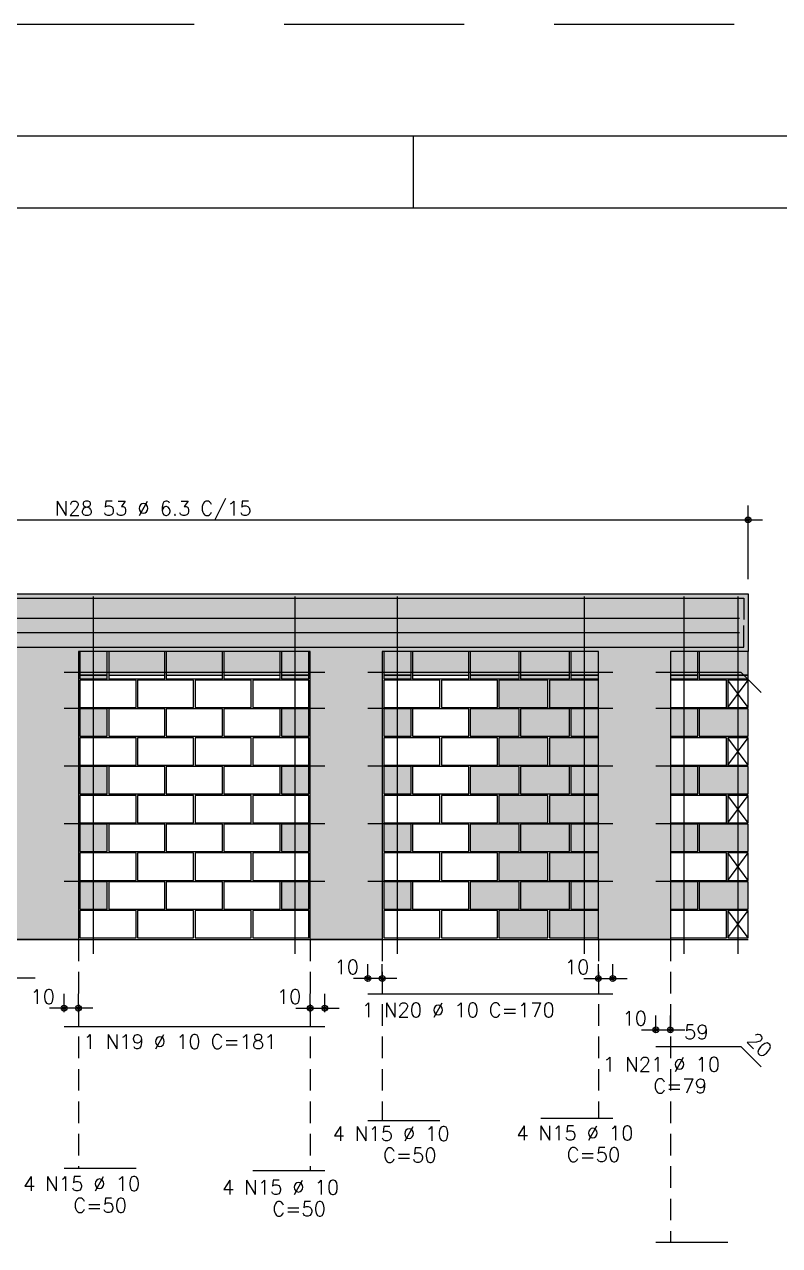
# Model space of a CAD drawing. Extents: x -1 to 122, y -1 to 61.
# Drawn here: x 55.63 to 66.12, y 44.09 to 61.05 of the extents above; entities that cross this region are included whole.
import ezdxf

# ---------------------------------------------------------------- set-up
doc = ezdxf.new("R2010")
doc.units = 0
doc.header["$MEASUREMENT"] = 0
doc.linetypes.add('ESTILO_TQS_0001', pattern=[0.45, 0.3, -0.15])
doc.linetypes.add('HIDDEN', pattern=[0.375, 0.25, -0.125])
doc.layers.get('0').update_dxf_attribs({"linetype": 'CONTINUOUS'})
doc.layers.get('Defpoints').update_dxf_attribs({"linetype": 'CONTINUOUS'})
for name, color, linetype in [('ARQ_FOLHA', 7, 'CONTINUOUS'), ('PENA_01', 1, 'CONTINUOUS'), ('PENA_02', 2, 'CONTINUOUS'), ('PENA_03', 3, 'CONTINUOUS'), ('PENA_05', 5, 'CONTINUOUS'), ('PENA_09', 254, 'CONTINUOUS'), ('PENA_11', 252, 'CONTINUOUS'), ('PENA_21', 100, 'CONTINUOUS'), ('PENA_23', 50, 'CONTINUOUS')]:
    doc.layers.add(name, color=color, linetype=linetype)
doc.styles.get("Standard").update_dxf_attribs({"font": 'ROMANS.SHX'})

# ---------------------------------------------------------------- blocks, each defined once
blk = doc.blocks.new('FOLHA A1+1 - 1102 X 594')
at = {"layer": 'ARQ_FOLHA', "color": 1}
blk.add_line((-587.5, 584), (-587.5, 594), dxfattribs=at)
for points in [[(-1189, 0), (0, 0), (0, 594), (-1189, 594)], [(-1164, 10), (-10, 10), (-10, 584), (-1164, 584)]]:
    blk.add_lwpolyline(points, close=True, dxfattribs=at)
at = {"layer": 'Defpoints', "color": 8, "linetype": 'HIDDEN', "ltscale": 100}
blk.add_lwpolyline([(-1208.5, 609.5), (-1208.5, -15.5), (19.5, -15.5), (19.5, 609.5)], close=True, dxfattribs=at)

msp = doc.modelspace()

# ---------------------------------------------------------------- linework, layer by layer
at = {"layer": 'PENA_01', "linetype": 'Continuous'}
for p, q in [((65.681365, 53.345252), (65.681365, 54.37103)), ((49.781365, 54.17103), (65.881365, 54.17103)), ((56.401365, 52.015252), (56.781365, 52.015252)), ((56.801365, 52.015252), (57.581365, 52.015252)), ((57.601365, 52.015252), (58.381365, 52.015252)), ((58.401365, 52.015252), (59.181365, 52.015252)), ((59.201365, 52.015252), (59.581365, 52.015252)), ((60.621365, 52.015252), (61.001365, 52.015252)), ((61.021365, 52.015252), (61.801365, 52.015252)), ((61.821365, 52.015252), (62.501365, 52.015252)), ((62.521365, 52.015252), (63.201365, 52.015252)), ((63.221365, 52.015252), (63.601365, 52.015252)), ((64.601365, 52.015252), (64.981365, 52.015252)), ((65.001365, 52.015252), (65.681365, 52.015252)), ((60.401365, 47.788047), (60.401365, 48.000883)), ((60.601365, 47.788047), (60.601365, 48.000883)), ((63.601365, 47.788047), (63.601365, 48.000883)), ((63.801365, 47.788047), (63.801365, 48.000883)), ((55.181365, 47.811828), (55.781365, 47.811828)), ((60.801365, 47.800883), (60.201365, 47.800883)), ((63.401365, 47.800883), (64.001365, 47.800883)), ((56.181365, 47.33546), (56.181365, 47.590885)), ((56.381365, 47.33546), (56.381365, 47.590885)), ((59.601365, 47.33546), (59.601365, 47.590885)), ((59.801365, 47.33546), (59.801365, 47.590885)), ((56.581365, 47.390885), (55.981365, 47.390885)), ((59.401365, 47.390885), (60.001365, 47.390885)), ((64.401365, 47.059833), (64.401365, 47.289893)), ((64.601365, 47.059833), (64.601365, 47.289893)), ((64.201365, 47.089893), (64.801365, 47.089893))]:
    msp.add_line(p, q, dxfattribs=at)
at = {"layer": 'PENA_01', "linetype": 'ESTILO_TQS_0001'}
for p, q in [((56.381365, 48.345252), (56.381365, 45.167934)), ((59.601365, 48.345252), (59.601365, 45.138445)), ((60.601365, 48.345252), (60.601365, 45.832274)), ((63.601365, 48.345252), (63.601365, 45.86109)), ((64.601365, 48.345252), (64.601365, 44.14089))]:
    msp.add_line(p, q, dxfattribs=at)
at = {"layer": 'PENA_02', "linetype": 'Continuous'}
for p, q in [((65.681365, 51.945252), (65.401365, 51.945252)), ((65.401365, 51.945252), (65.401365, 51.565252)), ((65.681365, 51.565252), (65.681365, 51.945252)), ((65.401365, 51.565252), (65.681365, 51.565252)), ((65.681365, 51.145252), (65.401365, 51.145252)), ((65.401365, 51.145252), (65.401365, 50.765252)), ((65.681365, 50.765252), (65.681365, 51.145252)), ((65.401365, 50.765252), (65.681365, 50.765252)), ((65.681365, 50.345252), (65.401365, 50.345252)), ((65.401365, 50.345252), (65.401365, 49.965252)), ((65.681365, 49.965252), (65.681365, 50.345252)), ((65.401365, 49.965252), (65.681365, 49.965252)), ((65.681365, 49.545252), (65.401365, 49.545252)), ((65.401365, 49.545252), (65.401365, 49.165252)), ((65.681365, 49.165252), (65.681365, 49.545252)), ((65.401365, 49.165252), (65.681365, 49.165252)), ((65.681365, 48.745252), (65.401365, 48.745252)), ((65.401365, 48.745252), (65.401365, 48.365252)), ((65.681365, 48.365252), (65.681365, 48.745252)), ((9.501365, 48.345252), (65.681365, 48.345252)), ((65.401365, 48.365252), (65.681365, 48.365252))]:
    msp.add_line(p, q, dxfattribs=at)
for points in [[(51.181365, 52.345252), (49.981365, 52.345252), (49.981365, 53.145252), (65.681365, 53.145252), (65.681365, 52.345252), (64.601365, 52.345252), (64.601365, 48.345252), (63.601365, 48.345252), (63.601365, 52.345252), (60.601365, 52.345252), (60.601365, 48.345252), (59.601365, 48.345252), (59.601365, 52.345252), (56.381365, 52.345252), (56.381365, 48.345252), (55.381365, 48.345252), (55.381365, 52.345252), (52.181365, 52.345252), (52.181365, 48.345252), (51.181365, 48.345252), (51.181365, 52.345252)], [(56.401365, 51.965252), (56.781365, 51.965252), (56.781365, 52.345252), (56.401365, 52.345252), (56.401365, 51.965252)], [(56.801365, 51.965252), (57.581365, 51.965252), (57.581365, 52.345252), (56.801365, 52.345252), (56.801365, 51.965252)], [(57.601365, 51.965252), (58.381365, 51.965252), (58.381365, 52.345252), (57.601365, 52.345252), (57.601365, 51.965252)], [(58.401365, 51.965252), (59.181365, 51.965252), (59.181365, 52.345252), (58.401365, 52.345252), (58.401365, 51.965252)], [(59.201365, 51.965252), (59.581365, 51.965252), (59.581365, 52.345252), (59.201365, 52.345252), (59.201365, 51.965252)], [(60.621365, 51.965252), (61.001365, 51.965252), (61.001365, 52.345252), (60.621365, 52.345252), (60.621365, 51.965252)], [(61.021365, 51.965252), (61.801365, 51.965252), (61.801365, 52.345252), (61.021365, 52.345252), (61.021365, 51.965252)], [(61.821365, 51.965252), (62.501365, 51.965252), (62.501365, 52.345252), (61.821365, 52.345252), (61.821365, 51.965252)], [(62.521365, 51.965252), (63.201365, 51.965252), (63.201365, 52.345252), (62.521365, 52.345252), (62.521365, 51.965252)], [(63.221365, 51.965252), (63.601365, 51.965252), (63.601365, 52.345252), (63.221365, 52.345252), (63.221365, 51.965252)], [(64.601365, 51.965252), (64.981365, 51.965252), (64.981365, 52.345252), (64.601365, 52.345252), (64.601365, 51.965252)], [(65.001365, 51.965252), (65.681365, 51.965252), (65.681365, 52.345252), (65.001365, 52.345252), (65.001365, 51.965252)], [(56.401365, 51.565252), (57.181365, 51.565252), (57.181365, 51.945252), (56.401365, 51.945252), (56.401365, 51.565252)], [(57.201365, 51.565252), (57.981365, 51.565252), (57.981365, 51.945252), (57.201365, 51.945252), (57.201365, 51.565252)], [(58.001365, 51.565252), (58.781365, 51.565252), (58.781365, 51.945252), (58.001365, 51.945252), (58.001365, 51.565252)], [(58.801365, 51.565252), (59.581365, 51.565252), (59.581365, 51.945252), (58.801365, 51.945252), (58.801365, 51.565252)], [(60.621365, 51.565252), (61.401365, 51.565252), (61.401365, 51.945252), (60.621365, 51.945252), (60.621365, 51.565252)], [(61.421365, 51.565252), (62.201365, 51.565252), (62.201365, 51.945252), (61.421365, 51.945252), (61.421365, 51.565252)], [(62.221365, 51.565252), (62.901365, 51.565252), (62.901365, 51.945252), (62.221365, 51.945252), (62.221365, 51.565252)], [(62.921365, 51.565252), (63.601365, 51.565252), (63.601365, 51.945252), (62.921365, 51.945252), (62.921365, 51.565252)], [(64.601365, 51.565252), (65.381365, 51.565252), (65.381365, 51.945252), (64.601365, 51.945252), (64.601365, 51.565252)], [(56.401365, 51.165252), (56.781365, 51.165252), (56.781365, 51.545252), (56.401365, 51.545252), (56.401365, 51.165252)], [(56.801365, 51.165252), (57.581365, 51.165252), (57.581365, 51.545252), (56.801365, 51.545252), (56.801365, 51.165252)], [(57.601365, 51.165252), (58.381365, 51.165252), (58.381365, 51.545252), (57.601365, 51.545252), (57.601365, 51.165252)], [(58.401365, 51.165252), (59.181365, 51.165252), (59.181365, 51.545252), (58.401365, 51.545252), (58.401365, 51.165252)], [(59.201365, 51.165252), (59.581365, 51.165252), (59.581365, 51.545252), (59.201365, 51.545252), (59.201365, 51.165252)], [(60.621365, 51.165252), (61.001365, 51.165252), (61.001365, 51.545252), (60.621365, 51.545252), (60.621365, 51.165252)], [(61.021365, 51.165252), (61.801365, 51.165252), (61.801365, 51.545252), (61.021365, 51.545252), (61.021365, 51.165252)], [(61.821365, 51.165252), (62.501365, 51.165252), (62.501365, 51.545252), (61.821365, 51.545252), (61.821365, 51.165252)], [(62.521365, 51.165252), (63.201365, 51.165252), (63.201365, 51.545252), (62.521365, 51.545252), (62.521365, 51.165252)], [(63.221365, 51.165252), (63.601365, 51.165252), (63.601365, 51.545252), (63.221365, 51.545252), (63.221365, 51.165252)], [(64.601365, 51.165252), (64.981365, 51.165252), (64.981365, 51.545252), (64.601365, 51.545252), (64.601365, 51.165252)], [(65.001365, 51.165252), (65.681365, 51.165252), (65.681365, 51.545252), (65.001365, 51.545252), (65.001365, 51.165252)], [(56.401365, 50.765252), (57.181365, 50.765252), (57.181365, 51.145252), (56.401365, 51.145252), (56.401365, 50.765252)], [(57.201365, 50.765252), (57.981365, 50.765252), (57.981365, 51.145252), (57.201365, 51.145252), (57.201365, 50.765252)], [(58.001365, 50.765252), (58.781365, 50.765252), (58.781365, 51.145252), (58.001365, 51.145252), (58.001365, 50.765252)], [(58.801365, 50.765252), (59.581365, 50.765252), (59.581365, 51.145252), (58.801365, 51.145252), (58.801365, 50.765252)], [(60.621365, 50.765252), (61.401365, 50.765252), (61.401365, 51.145252), (60.621365, 51.145252), (60.621365, 50.765252)], [(61.421365, 50.765252), (62.201365, 50.765252), (62.201365, 51.145252), (61.421365, 51.145252), (61.421365, 50.765252)], [(62.221365, 50.765252), (62.901365, 50.765252), (62.901365, 51.145252), (62.221365, 51.145252), (62.221365, 50.765252)], [(62.921365, 50.765252), (63.601365, 50.765252), (63.601365, 51.145252), (62.921365, 51.145252), (62.921365, 50.765252)], [(64.601365, 50.765252), (65.381365, 50.765252), (65.381365, 51.145252), (64.601365, 51.145252), (64.601365, 50.765252)], [(56.401365, 50.365252), (56.781365, 50.365252), (56.781365, 50.745252), (56.401365, 50.745252), (56.401365, 50.365252)], [(56.801365, 50.365252), (57.581365, 50.365252), (57.581365, 50.745252), (56.801365, 50.745252), (56.801365, 50.365252)], [(57.601365, 50.365252), (58.381365, 50.365252), (58.381365, 50.745252), (57.601365, 50.745252), (57.601365, 50.365252)], [(58.401365, 50.365252), (59.181365, 50.365252), (59.181365, 50.745252), (58.401365, 50.745252), (58.401365, 50.365252)], [(59.201365, 50.365252), (59.581365, 50.365252), (59.581365, 50.745252), (59.201365, 50.745252), (59.201365, 50.365252)], [(60.621365, 50.365252), (61.001365, 50.365252), (61.001365, 50.745252), (60.621365, 50.745252), (60.621365, 50.365252)], [(61.021365, 50.365252), (61.801365, 50.365252), (61.801365, 50.745252), (61.021365, 50.745252), (61.021365, 50.365252)], [(61.821365, 50.365252), (62.501365, 50.365252), (62.501365, 50.745252), (61.821365, 50.745252), (61.821365, 50.365252)], [(62.521365, 50.365252), (63.201365, 50.365252), (63.201365, 50.745252), (62.521365, 50.745252), (62.521365, 50.365252)], [(63.221365, 50.365252), (63.601365, 50.365252), (63.601365, 50.745252), (63.221365, 50.745252), (63.221365, 50.365252)], [(64.601365, 50.365252), (64.981365, 50.365252), (64.981365, 50.745252), (64.601365, 50.745252), (64.601365, 50.365252)], [(65.001365, 50.365252), (65.681365, 50.365252), (65.681365, 50.745252), (65.001365, 50.745252), (65.001365, 50.365252)], [(56.401365, 49.965252), (57.181365, 49.965252), (57.181365, 50.345252), (56.401365, 50.345252), (56.401365, 49.965252)], [(57.201365, 49.965252), (57.981365, 49.965252), (57.981365, 50.345252), (57.201365, 50.345252), (57.201365, 49.965252)], [(58.001365, 49.965252), (58.781365, 49.965252), (58.781365, 50.345252), (58.001365, 50.345252), (58.001365, 49.965252)], [(58.801365, 49.965252), (59.581365, 49.965252), (59.581365, 50.345252), (58.801365, 50.345252), (58.801365, 49.965252)], [(60.621365, 49.965252), (61.401365, 49.965252), (61.401365, 50.345252), (60.621365, 50.345252), (60.621365, 49.965252)], [(61.421365, 49.965252), (62.201365, 49.965252), (62.201365, 50.345252), (61.421365, 50.345252), (61.421365, 49.965252)], [(62.221365, 49.965252), (62.901365, 49.965252), (62.901365, 50.345252), (62.221365, 50.345252), (62.221365, 49.965252)], [(62.921365, 49.965252), (63.601365, 49.965252), (63.601365, 50.345252), (62.921365, 50.345252), (62.921365, 49.965252)], [(64.601365, 49.965252), (65.381365, 49.965252), (65.381365, 50.345252), (64.601365, 50.345252), (64.601365, 49.965252)], [(56.401365, 49.565252), (56.781365, 49.565252), (56.781365, 49.945252), (56.401365, 49.945252), (56.401365, 49.565252)], [(56.801365, 49.565252), (57.581365, 49.565252), (57.581365, 49.945252), (56.801365, 49.945252), (56.801365, 49.565252)], [(57.601365, 49.565252), (58.381365, 49.565252), (58.381365, 49.945252), (57.601365, 49.945252), (57.601365, 49.565252)], [(58.401365, 49.565252), (59.181365, 49.565252), (59.181365, 49.945252), (58.401365, 49.945252), (58.401365, 49.565252)], [(59.201365, 49.565252), (59.581365, 49.565252), (59.581365, 49.945252), (59.201365, 49.945252), (59.201365, 49.565252)], [(60.621365, 49.565252), (61.001365, 49.565252), (61.001365, 49.945252), (60.621365, 49.945252), (60.621365, 49.565252)], [(61.021365, 49.565252), (61.801365, 49.565252), (61.801365, 49.945252), (61.021365, 49.945252), (61.021365, 49.565252)], [(61.821365, 49.565252), (62.501365, 49.565252), (62.501365, 49.945252), (61.821365, 49.945252), (61.821365, 49.565252)], [(62.521365, 49.565252), (63.201365, 49.565252), (63.201365, 49.945252), (62.521365, 49.945252), (62.521365, 49.565252)], [(63.221365, 49.565252), (63.601365, 49.565252), (63.601365, 49.945252), (63.221365, 49.945252), (63.221365, 49.565252)], [(64.601365, 49.565252), (64.981365, 49.565252), (64.981365, 49.945252), (64.601365, 49.945252), (64.601365, 49.565252)], [(65.001365, 49.565252), (65.681365, 49.565252), (65.681365, 49.945252), (65.001365, 49.945252), (65.001365, 49.565252)], [(56.401365, 49.165252), (57.181365, 49.165252), (57.181365, 49.545252), (56.401365, 49.545252), (56.401365, 49.165252)], [(57.201365, 49.165252), (57.981365, 49.165252), (57.981365, 49.545252), (57.201365, 49.545252), (57.201365, 49.165252)], [(58.001365, 49.165252), (58.781365, 49.165252), (58.781365, 49.545252), (58.001365, 49.545252), (58.001365, 49.165252)], [(58.801365, 49.165252), (59.581365, 49.165252), (59.581365, 49.545252), (58.801365, 49.545252), (58.801365, 49.165252)], [(60.621365, 49.165252), (61.401365, 49.165252), (61.401365, 49.545252), (60.621365, 49.545252), (60.621365, 49.165252)], [(61.421365, 49.165252), (62.201365, 49.165252), (62.201365, 49.545252), (61.421365, 49.545252), (61.421365, 49.165252)], [(62.221365, 49.165252), (62.901365, 49.165252), (62.901365, 49.545252), (62.221365, 49.545252), (62.221365, 49.165252)], [(62.921365, 49.165252), (63.601365, 49.165252), (63.601365, 49.545252), (62.921365, 49.545252), (62.921365, 49.165252)], [(64.601365, 49.165252), (65.381365, 49.165252), (65.381365, 49.545252), (64.601365, 49.545252), (64.601365, 49.165252)], [(56.401365, 48.765252), (56.781365, 48.765252), (56.781365, 49.145252), (56.401365, 49.145252), (56.401365, 48.765252)], [(56.801365, 48.765252), (57.581365, 48.765252), (57.581365, 49.145252), (56.801365, 49.145252), (56.801365, 48.765252)], [(57.601365, 48.765252), (58.381365, 48.765252), (58.381365, 49.145252), (57.601365, 49.145252), (57.601365, 48.765252)], [(58.401365, 48.765252), (59.181365, 48.765252), (59.181365, 49.145252), (58.401365, 49.145252), (58.401365, 48.765252)], [(59.201365, 48.765252), (59.581365, 48.765252), (59.581365, 49.145252), (59.201365, 49.145252), (59.201365, 48.765252)], [(60.621365, 48.765252), (61.001365, 48.765252), (61.001365, 49.145252), (60.621365, 49.145252), (60.621365, 48.765252)], [(61.021365, 48.765252), (61.801365, 48.765252), (61.801365, 49.145252), (61.021365, 49.145252), (61.021365, 48.765252)], [(61.821365, 48.765252), (62.501365, 48.765252), (62.501365, 49.145252), (61.821365, 49.145252), (61.821365, 48.765252)], [(62.521365, 48.765252), (63.201365, 48.765252), (63.201365, 49.145252), (62.521365, 49.145252), (62.521365, 48.765252)], [(63.221365, 48.765252), (63.601365, 48.765252), (63.601365, 49.145252), (63.221365, 49.145252), (63.221365, 48.765252)], [(64.601365, 48.765252), (64.981365, 48.765252), (64.981365, 49.145252), (64.601365, 49.145252), (64.601365, 48.765252)], [(65.001365, 48.765252), (65.681365, 48.765252), (65.681365, 49.145252), (65.001365, 49.145252), (65.001365, 48.765252)], [(56.401365, 48.365252), (57.181365, 48.365252), (57.181365, 48.745252), (56.401365, 48.745252), (56.401365, 48.365252)], [(57.201365, 48.365252), (57.981365, 48.365252), (57.981365, 48.745252), (57.201365, 48.745252), (57.201365, 48.365252)], [(58.001365, 48.365252), (58.781365, 48.365252), (58.781365, 48.745252), (58.001365, 48.745252), (58.001365, 48.365252)], [(58.801365, 48.365252), (59.581365, 48.365252), (59.581365, 48.745252), (58.801365, 48.745252), (58.801365, 48.365252)], [(60.621365, 48.365252), (61.401365, 48.365252), (61.401365, 48.745252), (60.621365, 48.745252), (60.621365, 48.365252)], [(61.421365, 48.365252), (62.201365, 48.365252), (62.201365, 48.745252), (61.421365, 48.745252), (61.421365, 48.365252)], [(62.221365, 48.365252), (62.901365, 48.365252), (62.901365, 48.745252), (62.221365, 48.745252), (62.221365, 48.365252)], [(62.921365, 48.365252), (63.601365, 48.365252), (63.601365, 48.745252), (62.921365, 48.745252), (62.921365, 48.365252)], [(64.601365, 48.365252), (65.381365, 48.365252), (65.381365, 48.745252), (64.601365, 48.745252), (64.601365, 48.365252)]]:
    msp.add_lwpolyline(points, dxfattribs=at)
for centre, radius in [((65.681365, 54.17103), 0.041625), ((65.681365, 54.17103), 0.02075), ((60.401365, 47.800883), 0.04), ((60.401365, 47.800883), 0.02), ((60.601365, 47.800883), 0.04), ((60.601365, 47.800883), 0.02), ((63.601365, 47.800883), 0.04), ((63.601365, 47.800883), 0.02), ((63.801365, 47.800883), 0.04), ((63.801365, 47.800883), 0.02), ((56.181365, 47.390885), 0.04), ((56.181365, 47.390885), 0.02), ((56.381365, 47.390885), 0.04), ((56.381365, 47.390885), 0.02), ((59.601365, 47.390885), 0.04), ((59.601365, 47.390885), 0.02), ((59.801365, 47.390885), 0.04), ((59.801365, 47.390885), 0.02), ((64.401365, 47.089893), 0.04), ((64.401365, 47.089893), 0.02), ((64.601365, 47.089893), 0.04), ((64.601365, 47.089893), 0.02)]:
    msp.add_circle(centre, radius, dxfattribs=at)
at = {"layer": 'PENA_03', "linetype": 'Continuous'}
for p, q in [((65.681365, 53.145252), (65.681365, 53.145252)), ((65.401365, 51.565252), (65.681365, 51.945252)), ((65.681365, 51.565252), (65.401365, 51.945252)), ((65.401365, 50.765252), (65.681365, 51.145252)), ((65.681365, 50.765252), (65.401365, 51.145252)), ((65.401365, 49.965252), (65.681365, 50.345252)), ((65.681365, 49.965252), (65.401365, 50.345252)), ((65.401365, 49.165252), (65.681365, 49.545252)), ((65.681365, 49.165252), (65.401365, 49.545252)), ((65.401365, 48.365252), (65.681365, 48.745252)), ((65.681365, 48.365252), (65.401365, 48.745252)), ((60.401365, 47.588047), (60.401365, 47.588047)), ((60.601365, 47.588047), (60.601365, 47.588047)), ((63.601365, 47.588047), (63.601365, 47.588047)), ((63.801365, 47.588047), (63.801365, 47.588047)), ((56.181365, 47.13546), (56.181365, 47.13546)), ((56.381365, 47.13546), (56.381365, 47.13546)), ((59.601365, 47.13546), (59.601365, 47.13546)), ((59.801365, 47.13546), (59.801365, 47.13546)), ((64.401365, 46.859833), (64.401365, 46.859833)), ((64.601365, 46.859833), (64.601365, 46.859833))]:
    msp.add_line(p, q, dxfattribs=at)
at = {"layer": 'PENA_05', "linetype": 'Continuous'}
for p, q in [((50.041365, 53.085252), (65.621365, 53.085252)), ((56.591365, 48.145252), (56.591365, 53.105252)), ((59.391365, 48.145252), (59.391365, 53.105252)), ((60.811365, 48.145252), (60.811365, 53.105252)), ((63.411365, 48.145252), (63.411365, 53.105252)), ((64.791365, 48.145252), (64.791365, 53.105252)), ((65.541365, 48.145252), (65.541365, 53.105252)), ((65.621365, 53.085252), (65.621365, 52.785252)), ((50.101365, 52.805252), (65.561365, 52.805252)), ((50.101365, 52.605252), (65.561365, 52.605252)), ((65.621365, 52.405252), (65.621365, 52.705252)), ((50.041365, 52.405252), (65.621365, 52.405252)), ((56.181365, 52.055252), (59.801365, 52.055252)), ((60.401365, 52.055252), (63.801365, 52.055252)), ((64.401365, 52.055252), (65.581365, 52.055252)), ((65.581365, 52.055252), (65.864208, 51.77241)), ((56.181365, 51.555252), (57.181365, 51.555252)), ((58.801365, 51.555252), (59.801365, 51.555252)), ((60.401365, 51.555252), (61.401365, 51.555252)), ((62.801365, 51.555252), (63.801365, 51.555252)), ((64.401365, 51.555252), (65.401365, 51.555252)), ((56.181365, 50.755252), (57.181365, 50.755252)), ((58.801365, 50.755252), (59.801365, 50.755252)), ((60.401365, 50.755252), (61.401365, 50.755252)), ((62.801365, 50.755252), (63.801365, 50.755252)), ((64.401365, 50.755252), (65.401365, 50.755252)), ((56.181365, 49.955252), (57.181365, 49.955252)), ((58.801365, 49.955252), (59.801365, 49.955252)), ((60.401365, 49.955252), (61.401365, 49.955252)), ((62.801365, 49.955252), (63.801365, 49.955252)), ((64.401365, 49.955252), (65.401365, 49.955252)), ((56.181365, 49.155252), (57.181365, 49.155252)), ((58.801365, 49.155252), (59.801365, 49.155252)), ((60.401365, 49.155252), (61.401365, 49.155252)), ((62.801365, 49.155252), (63.801365, 49.155252)), ((64.401365, 49.155252), (65.401365, 49.155252)), ((60.401365, 47.588047), (63.801365, 47.588047)), ((56.181365, 47.13546), (59.801365, 47.13546)), ((64.401365, 46.859833), (65.581365, 46.859833)), ((65.581365, 46.859833), (65.864208, 46.576991)), ((60.401365, 45.832274), (61.401365, 45.832274)), ((62.801365, 45.86109), (63.801365, 45.86109)), ((56.181365, 45.167934), (57.181365, 45.167934)), ((58.801365, 45.138445), (59.801365, 45.138445)), ((64.401365, 44.14089), (65.401365, 44.14089))]:
    msp.add_line(p, q, dxfattribs=at)
at = {"layer": 'PENA_09', "linetype": 'Continuous'}
for points in [[(56.401365, 52.015252), (56.781365, 52.015252), (56.781365, 52.345252), (56.401365, 52.345252), (56.401365, 52.015252)], [(56.801365, 52.015252), (57.581365, 52.015252), (57.581365, 52.345252), (56.801365, 52.345252), (56.801365, 52.015252)], [(57.601365, 52.015252), (58.381365, 52.015252), (58.381365, 52.345252), (57.601365, 52.345252), (57.601365, 52.015252)], [(58.401365, 52.015252), (59.181365, 52.015252), (59.181365, 52.345252), (58.401365, 52.345252), (58.401365, 52.015252)], [(59.201365, 52.015252), (59.581365, 52.015252), (59.581365, 52.345252), (59.201365, 52.345252), (59.201365, 52.015252)], [(60.621365, 52.015252), (61.001365, 52.015252), (61.001365, 52.345252), (60.621365, 52.345252), (60.621365, 52.015252)], [(61.021365, 52.015252), (61.801365, 52.015252), (61.801365, 52.345252), (61.021365, 52.345252), (61.021365, 52.015252)], [(61.821365, 52.015252), (62.501365, 52.015252), (62.501365, 52.345252), (61.821365, 52.345252), (61.821365, 52.015252)], [(62.521365, 52.015252), (63.201365, 52.015252), (63.201365, 52.345252), (62.521365, 52.345252), (62.521365, 52.015252)], [(63.221365, 52.015252), (63.601365, 52.015252), (63.601365, 52.345252), (63.221365, 52.345252), (63.221365, 52.015252)], [(64.601365, 52.015252), (64.981365, 52.015252), (64.981365, 52.345252), (64.601365, 52.345252), (64.601365, 52.015252)], [(65.001365, 52.015252), (65.681365, 52.015252), (65.681365, 52.345252), (65.001365, 52.345252), (65.001365, 52.015252)]]:
    msp.add_lwpolyline(points, dxfattribs=at)
for points in [[(56.401365, 52.015252), (56.781365, 52.015252), (56.781365, 52.345252)], [(56.401365, 52.015252), (56.781365, 52.345252), (56.401365, 52.345252)], [(56.401365, 52.015252), (56.401365, 52.345252), (56.401365, 52.015252)], [(56.801365, 52.015252), (57.581365, 52.015252), (57.581365, 52.345252)], [(56.801365, 52.015252), (57.581365, 52.345252), (56.801365, 52.345252)], [(56.801365, 52.015252), (56.801365, 52.345252), (56.801365, 52.015252)], [(57.601365, 52.015252), (58.381365, 52.015252), (58.381365, 52.345252)], [(57.601365, 52.015252), (58.381365, 52.345252), (57.601365, 52.345252)], [(57.601365, 52.015252), (57.601365, 52.345252), (57.601365, 52.015252)], [(58.401365, 52.015252), (59.181365, 52.015252), (59.181365, 52.345252)], [(58.401365, 52.015252), (59.181365, 52.345252), (58.401365, 52.345252)], [(58.401365, 52.015252), (58.401365, 52.345252), (58.401365, 52.015252)], [(59.201365, 52.015252), (59.581365, 52.015252), (59.581365, 52.345252)], [(59.201365, 52.015252), (59.581365, 52.345252), (59.201365, 52.345252)], [(59.201365, 52.015252), (59.201365, 52.345252), (59.201365, 52.015252)], [(60.621365, 52.015252), (61.001365, 52.015252), (61.001365, 52.345252)], [(60.621365, 52.015252), (61.001365, 52.345252), (60.621365, 52.345252)], [(60.621365, 52.015252), (60.621365, 52.345252), (60.621365, 52.015252)], [(61.021365, 52.015252), (61.801365, 52.015252), (61.801365, 52.345252)], [(61.021365, 52.015252), (61.801365, 52.345252), (61.021365, 52.345252)], [(61.021365, 52.015252), (61.021365, 52.345252), (61.021365, 52.015252)], [(61.821365, 52.015252), (62.501365, 52.015252), (62.501365, 52.345252)], [(61.821365, 52.015252), (62.501365, 52.345252), (61.821365, 52.345252)], [(61.821365, 52.015252), (61.821365, 52.345252), (61.821365, 52.015252)], [(62.521365, 52.015252), (63.201365, 52.015252), (63.201365, 52.345252)], [(62.521365, 52.015252), (63.201365, 52.345252), (62.521365, 52.345252)], [(62.521365, 52.015252), (62.521365, 52.345252), (62.521365, 52.015252)], [(63.221365, 52.015252), (63.601365, 52.015252), (63.601365, 52.345252)], [(63.221365, 52.015252), (63.601365, 52.345252), (63.221365, 52.345252)], [(63.221365, 52.015252), (63.221365, 52.345252), (63.221365, 52.015252)], [(64.601365, 52.015252), (64.981365, 52.015252), (64.981365, 52.345252)], [(64.601365, 52.015252), (64.981365, 52.345252), (64.601365, 52.345252)], [(64.601365, 52.015252), (64.601365, 52.345252), (64.601365, 52.015252)], [(65.001365, 52.015252), (65.681365, 52.015252), (65.681365, 52.345252)], [(65.001365, 52.015252), (65.681365, 52.345252), (65.001365, 52.345252)], [(65.001365, 52.015252), (65.001365, 52.345252), (65.001365, 52.015252)]]:
    msp.add_solid(points, dxfattribs=at)
at = {"layer": 'PENA_11', "linetype": 'Continuous'}
for points in [[(49.981365, 52.345252), (49.981365, 53.145252), (65.681365, 53.145252)], [(49.981365, 52.345252), (65.681365, 53.145252), (51.181365, 52.345252)], [(65.681365, 53.145252), (52.181365, 52.345252), (51.181365, 52.345252)], [(55.381365, 52.345252), (52.181365, 52.345252), (65.681365, 53.145252)], [(56.381365, 52.345252), (55.381365, 52.345252), (65.681365, 53.145252)], [(56.381365, 52.345252), (65.681365, 53.145252), (59.601365, 52.345252)], [(60.601365, 52.345252), (59.601365, 52.345252), (65.681365, 53.145252)], [(60.601365, 52.345252), (65.681365, 53.145252), (63.601365, 52.345252)], [(63.601365, 52.345252), (65.681365, 53.145252), (64.601365, 52.345252)], [(64.601365, 52.345252), (65.681365, 53.145252), (65.681365, 52.345252)], [(56.381365, 48.345252), (55.381365, 48.345252), (56.381365, 52.345252)], [(55.381365, 48.345252), (55.381365, 52.345252), (56.381365, 52.345252)], [(60.601365, 48.345252), (59.601365, 52.345252), (60.601365, 52.345252)], [(60.601365, 48.345252), (59.601365, 48.345252), (59.601365, 52.345252)], [(63.601365, 48.345252), (64.601365, 52.345252), (64.601365, 48.345252)], [(63.601365, 52.345252), (64.601365, 52.345252), (63.601365, 48.345252)]]:
    msp.add_solid(points, dxfattribs=at)
at = {"layer": 'PENA_21', "linetype": 'Continuous'}
for points in [[(61.821365, 51.965252), (62.501365, 51.965252), (62.501365, 52.015252), (61.821365, 52.015252), (61.821365, 51.965252)], [(62.221365, 51.565252), (62.901365, 51.565252), (62.901365, 51.945252), (62.221365, 51.945252), (62.221365, 51.565252)], [(62.521365, 51.965252), (63.201365, 51.965252), (63.201365, 52.015252), (62.521365, 52.015252), (62.521365, 51.965252)], [(62.921365, 51.565252), (63.601365, 51.565252), (63.601365, 51.945252), (62.921365, 51.945252), (62.921365, 51.565252)], [(65.001365, 51.965252), (65.681365, 51.965252), (65.681365, 52.015252), (65.001365, 52.015252), (65.001365, 51.965252)], [(61.821365, 51.165252), (62.501365, 51.165252), (62.501365, 51.545252), (61.821365, 51.545252), (61.821365, 51.165252)], [(62.521365, 51.165252), (63.201365, 51.165252), (63.201365, 51.545252), (62.521365, 51.545252), (62.521365, 51.165252)], [(65.001365, 51.165252), (65.681365, 51.165252), (65.681365, 51.545252), (65.001365, 51.545252), (65.001365, 51.165252)], [(62.221365, 50.765252), (62.901365, 50.765252), (62.901365, 51.145252), (62.221365, 51.145252), (62.221365, 50.765252)], [(62.921365, 50.765252), (63.601365, 50.765252), (63.601365, 51.145252), (62.921365, 51.145252), (62.921365, 50.765252)], [(61.821365, 50.365252), (62.501365, 50.365252), (62.501365, 50.745252), (61.821365, 50.745252), (61.821365, 50.365252)], [(62.521365, 50.365252), (63.201365, 50.365252), (63.201365, 50.745252), (62.521365, 50.745252), (62.521365, 50.365252)], [(65.001365, 50.365252), (65.681365, 50.365252), (65.681365, 50.745252), (65.001365, 50.745252), (65.001365, 50.365252)], [(62.221365, 49.965252), (62.901365, 49.965252), (62.901365, 50.345252), (62.221365, 50.345252), (62.221365, 49.965252)], [(62.921365, 49.965252), (63.601365, 49.965252), (63.601365, 50.345252), (62.921365, 50.345252), (62.921365, 49.965252)], [(61.821365, 49.565252), (62.501365, 49.565252), (62.501365, 49.945252), (61.821365, 49.945252), (61.821365, 49.565252)], [(62.521365, 49.565252), (63.201365, 49.565252), (63.201365, 49.945252), (62.521365, 49.945252), (62.521365, 49.565252)], [(65.001365, 49.565252), (65.681365, 49.565252), (65.681365, 49.945252), (65.001365, 49.945252), (65.001365, 49.565252)], [(62.221365, 49.165252), (62.901365, 49.165252), (62.901365, 49.545252), (62.221365, 49.545252), (62.221365, 49.165252)], [(62.921365, 49.165252), (63.601365, 49.165252), (63.601365, 49.545252), (62.921365, 49.545252), (62.921365, 49.165252)], [(61.821365, 48.765252), (62.501365, 48.765252), (62.501365, 49.145252), (61.821365, 49.145252), (61.821365, 48.765252)], [(62.521365, 48.765252), (63.201365, 48.765252), (63.201365, 49.145252), (62.521365, 49.145252), (62.521365, 48.765252)], [(65.001365, 48.765252), (65.681365, 48.765252), (65.681365, 49.145252), (65.001365, 49.145252), (65.001365, 48.765252)], [(62.221365, 48.365252), (62.901365, 48.365252), (62.901365, 48.745252), (62.221365, 48.745252), (62.221365, 48.365252)], [(62.921365, 48.365252), (63.601365, 48.365252), (63.601365, 48.745252), (62.921365, 48.745252), (62.921365, 48.365252)]]:
    msp.add_lwpolyline(points, dxfattribs=at)
for points in [[(61.821365, 51.965252), (62.501365, 51.965252), (62.501365, 52.015252)], [(61.821365, 51.965252), (62.501365, 52.015252), (61.821365, 52.015252)], [(61.821365, 51.965252), (61.821365, 52.015252), (61.821365, 51.965252)], [(62.221365, 51.565252), (62.901365, 51.565252), (62.901365, 51.945252)], [(62.221365, 51.565252), (62.901365, 51.945252), (62.221365, 51.945252)], [(62.221365, 51.565252), (62.221365, 51.945252), (62.221365, 51.565252)], [(62.521365, 51.965252), (63.201365, 51.965252), (63.201365, 52.015252)], [(62.521365, 51.965252), (63.201365, 52.015252), (62.521365, 52.015252)], [(62.521365, 51.965252), (62.521365, 52.015252), (62.521365, 51.965252)], [(62.921365, 51.565252), (63.601365, 51.565252), (63.601365, 51.945252)], [(62.921365, 51.565252), (63.601365, 51.945252), (62.921365, 51.945252)], [(62.921365, 51.565252), (62.921365, 51.945252), (62.921365, 51.565252)], [(65.001365, 51.965252), (65.681365, 51.965252), (65.681365, 52.015252)], [(65.001365, 51.965252), (65.681365, 52.015252), (65.001365, 52.015252)], [(65.001365, 51.965252), (65.001365, 52.015252), (65.001365, 51.965252)], [(61.821365, 51.165252), (62.501365, 51.165252), (62.501365, 51.545252)], [(61.821365, 51.165252), (62.501365, 51.545252), (61.821365, 51.545252)], [(61.821365, 51.165252), (61.821365, 51.545252), (61.821365, 51.165252)], [(62.521365, 51.165252), (63.201365, 51.165252), (63.201365, 51.545252)], [(62.521365, 51.165252), (63.201365, 51.545252), (62.521365, 51.545252)], [(62.521365, 51.165252), (62.521365, 51.545252), (62.521365, 51.165252)], [(65.001365, 51.165252), (65.681365, 51.165252), (65.681365, 51.545252)], [(65.001365, 51.165252), (65.681365, 51.545252), (65.001365, 51.545252)], [(65.001365, 51.165252), (65.001365, 51.545252), (65.001365, 51.165252)], [(62.221365, 50.765252), (62.901365, 50.765252), (62.901365, 51.145252)], [(62.221365, 50.765252), (62.901365, 51.145252), (62.221365, 51.145252)], [(62.221365, 50.765252), (62.221365, 51.145252), (62.221365, 50.765252)], [(62.921365, 50.765252), (63.601365, 50.765252), (63.601365, 51.145252)], [(62.921365, 50.765252), (63.601365, 51.145252), (62.921365, 51.145252)], [(62.921365, 50.765252), (62.921365, 51.145252), (62.921365, 50.765252)], [(61.821365, 50.365252), (62.501365, 50.365252), (62.501365, 50.745252)], [(61.821365, 50.365252), (62.501365, 50.745252), (61.821365, 50.745252)], [(61.821365, 50.365252), (61.821365, 50.745252), (61.821365, 50.365252)], [(62.521365, 50.365252), (63.201365, 50.365252), (63.201365, 50.745252)], [(62.521365, 50.365252), (63.201365, 50.745252), (62.521365, 50.745252)], [(62.521365, 50.365252), (62.521365, 50.745252), (62.521365, 50.365252)], [(65.001365, 50.365252), (65.681365, 50.365252), (65.681365, 50.745252)], [(65.001365, 50.365252), (65.681365, 50.745252), (65.001365, 50.745252)], [(65.001365, 50.365252), (65.001365, 50.745252), (65.001365, 50.365252)], [(62.221365, 49.965252), (62.901365, 49.965252), (62.901365, 50.345252)], [(62.221365, 49.965252), (62.901365, 50.345252), (62.221365, 50.345252)], [(62.221365, 49.965252), (62.221365, 50.345252), (62.221365, 49.965252)], [(62.921365, 49.965252), (63.601365, 49.965252), (63.601365, 50.345252)], [(62.921365, 49.965252), (63.601365, 50.345252), (62.921365, 50.345252)], [(62.921365, 49.965252), (62.921365, 50.345252), (62.921365, 49.965252)], [(61.821365, 49.565252), (62.501365, 49.565252), (62.501365, 49.945252)], [(61.821365, 49.565252), (62.501365, 49.945252), (61.821365, 49.945252)], [(61.821365, 49.565252), (61.821365, 49.945252), (61.821365, 49.565252)], [(62.521365, 49.565252), (63.201365, 49.565252), (63.201365, 49.945252)], [(62.521365, 49.565252), (63.201365, 49.945252), (62.521365, 49.945252)], [(62.521365, 49.565252), (62.521365, 49.945252), (62.521365, 49.565252)], [(65.001365, 49.565252), (65.681365, 49.565252), (65.681365, 49.945252)], [(65.001365, 49.565252), (65.681365, 49.945252), (65.001365, 49.945252)], [(65.001365, 49.565252), (65.001365, 49.945252), (65.001365, 49.565252)], [(62.221365, 49.165252), (62.901365, 49.165252), (62.901365, 49.545252)], [(62.221365, 49.165252), (62.901365, 49.545252), (62.221365, 49.545252)], [(62.221365, 49.165252), (62.221365, 49.545252), (62.221365, 49.165252)], [(62.921365, 49.165252), (63.601365, 49.165252), (63.601365, 49.545252)], [(62.921365, 49.165252), (63.601365, 49.545252), (62.921365, 49.545252)], [(62.921365, 49.165252), (62.921365, 49.545252), (62.921365, 49.165252)], [(61.821365, 48.765252), (62.501365, 48.765252), (62.501365, 49.145252)], [(61.821365, 48.765252), (62.501365, 49.145252), (61.821365, 49.145252)], [(61.821365, 48.765252), (61.821365, 49.145252), (61.821365, 48.765252)], [(62.521365, 48.765252), (63.201365, 48.765252), (63.201365, 49.145252)], [(62.521365, 48.765252), (63.201365, 49.145252), (62.521365, 49.145252)], [(62.521365, 48.765252), (62.521365, 49.145252), (62.521365, 48.765252)], [(65.001365, 48.765252), (65.681365, 48.765252), (65.681365, 49.145252)], [(65.001365, 48.765252), (65.681365, 49.145252), (65.001365, 49.145252)], [(65.001365, 48.765252), (65.001365, 49.145252), (65.001365, 48.765252)], [(62.221365, 48.365252), (62.901365, 48.365252), (62.901365, 48.745252)], [(62.221365, 48.365252), (62.901365, 48.745252), (62.221365, 48.745252)], [(62.221365, 48.365252), (62.221365, 48.745252), (62.221365, 48.365252)], [(62.921365, 48.365252), (63.601365, 48.365252), (63.601365, 48.745252)], [(62.921365, 48.365252), (63.601365, 48.745252), (62.921365, 48.745252)], [(62.921365, 48.365252), (62.921365, 48.745252), (62.921365, 48.365252)]]:
    msp.add_solid(points, dxfattribs=at)
at = {"layer": 'PENA_23', "linetype": 'Continuous'}
for points in [[(56.401365, 51.965252), (56.781365, 51.965252), (56.781365, 52.015252), (56.401365, 52.015252), (56.401365, 51.965252)], [(59.201365, 51.965252), (59.581365, 51.965252), (59.581365, 52.015252), (59.201365, 52.015252), (59.201365, 51.965252)], [(60.621365, 51.965252), (61.001365, 51.965252), (61.001365, 52.015252), (60.621365, 52.015252), (60.621365, 51.965252)], [(63.221365, 51.965252), (63.601365, 51.965252), (63.601365, 52.015252), (63.221365, 52.015252), (63.221365, 51.965252)], [(64.601365, 51.965252), (64.981365, 51.965252), (64.981365, 52.015252), (64.601365, 52.015252), (64.601365, 51.965252)], [(56.401365, 51.165252), (56.781365, 51.165252), (56.781365, 51.545252), (56.401365, 51.545252), (56.401365, 51.165252)], [(59.201365, 51.165252), (59.581365, 51.165252), (59.581365, 51.545252), (59.201365, 51.545252), (59.201365, 51.165252)], [(60.621365, 51.165252), (61.001365, 51.165252), (61.001365, 51.545252), (60.621365, 51.545252), (60.621365, 51.165252)], [(63.221365, 51.165252), (63.601365, 51.165252), (63.601365, 51.545252), (63.221365, 51.545252), (63.221365, 51.165252)], [(64.601365, 51.165252), (64.981365, 51.165252), (64.981365, 51.545252), (64.601365, 51.545252), (64.601365, 51.165252)], [(56.401365, 50.365252), (56.781365, 50.365252), (56.781365, 50.745252), (56.401365, 50.745252), (56.401365, 50.365252)], [(59.201365, 50.365252), (59.581365, 50.365252), (59.581365, 50.745252), (59.201365, 50.745252), (59.201365, 50.365252)], [(60.621365, 50.365252), (61.001365, 50.365252), (61.001365, 50.745252), (60.621365, 50.745252), (60.621365, 50.365252)], [(63.221365, 50.365252), (63.601365, 50.365252), (63.601365, 50.745252), (63.221365, 50.745252), (63.221365, 50.365252)], [(64.601365, 50.365252), (64.981365, 50.365252), (64.981365, 50.745252), (64.601365, 50.745252), (64.601365, 50.365252)], [(56.401365, 49.565252), (56.781365, 49.565252), (56.781365, 49.945252), (56.401365, 49.945252), (56.401365, 49.565252)], [(59.201365, 49.565252), (59.581365, 49.565252), (59.581365, 49.945252), (59.201365, 49.945252), (59.201365, 49.565252)], [(60.621365, 49.565252), (61.001365, 49.565252), (61.001365, 49.945252), (60.621365, 49.945252), (60.621365, 49.565252)], [(63.221365, 49.565252), (63.601365, 49.565252), (63.601365, 49.945252), (63.221365, 49.945252), (63.221365, 49.565252)], [(64.601365, 49.565252), (64.981365, 49.565252), (64.981365, 49.945252), (64.601365, 49.945252), (64.601365, 49.565252)], [(56.401365, 48.765252), (56.781365, 48.765252), (56.781365, 49.145252), (56.401365, 49.145252), (56.401365, 48.765252)], [(59.201365, 48.765252), (59.581365, 48.765252), (59.581365, 49.145252), (59.201365, 49.145252), (59.201365, 48.765252)], [(60.621365, 48.765252), (61.001365, 48.765252), (61.001365, 49.145252), (60.621365, 49.145252), (60.621365, 48.765252)], [(63.221365, 48.765252), (63.601365, 48.765252), (63.601365, 49.145252), (63.221365, 49.145252), (63.221365, 48.765252)], [(64.601365, 48.765252), (64.981365, 48.765252), (64.981365, 49.145252), (64.601365, 49.145252), (64.601365, 48.765252)]]:
    msp.add_lwpolyline(points, dxfattribs=at)
for points in [[(56.401365, 51.965252), (56.781365, 51.965252), (56.781365, 52.015252)], [(56.401365, 51.965252), (56.781365, 52.015252), (56.401365, 52.015252)], [(56.401365, 51.965252), (56.401365, 52.015252), (56.401365, 51.965252)], [(59.201365, 51.965252), (59.581365, 51.965252), (59.581365, 52.015252)], [(59.201365, 51.965252), (59.581365, 52.015252), (59.201365, 52.015252)], [(59.201365, 51.965252), (59.201365, 52.015252), (59.201365, 51.965252)], [(60.621365, 51.965252), (61.001365, 51.965252), (61.001365, 52.015252)], [(60.621365, 51.965252), (61.001365, 52.015252), (60.621365, 52.015252)], [(60.621365, 51.965252), (60.621365, 52.015252), (60.621365, 51.965252)], [(63.221365, 51.965252), (63.601365, 51.965252), (63.601365, 52.015252)], [(63.221365, 51.965252), (63.601365, 52.015252), (63.221365, 52.015252)], [(63.221365, 51.965252), (63.221365, 52.015252), (63.221365, 51.965252)], [(64.601365, 51.965252), (64.981365, 51.965252), (64.981365, 52.015252)], [(64.601365, 51.965252), (64.981365, 52.015252), (64.601365, 52.015252)], [(64.601365, 51.965252), (64.601365, 52.015252), (64.601365, 51.965252)], [(56.401365, 51.165252), (56.781365, 51.165252), (56.781365, 51.545252)], [(56.401365, 51.165252), (56.781365, 51.545252), (56.401365, 51.545252)], [(56.401365, 51.165252), (56.401365, 51.545252), (56.401365, 51.165252)], [(59.201365, 51.165252), (59.581365, 51.165252), (59.581365, 51.545252)], [(59.201365, 51.165252), (59.581365, 51.545252), (59.201365, 51.545252)], [(59.201365, 51.165252), (59.201365, 51.545252), (59.201365, 51.165252)], [(60.621365, 51.165252), (61.001365, 51.165252), (61.001365, 51.545252)], [(60.621365, 51.165252), (61.001365, 51.545252), (60.621365, 51.545252)], [(60.621365, 51.165252), (60.621365, 51.545252), (60.621365, 51.165252)], [(63.221365, 51.165252), (63.601365, 51.165252), (63.601365, 51.545252)], [(63.221365, 51.165252), (63.601365, 51.545252), (63.221365, 51.545252)], [(63.221365, 51.165252), (63.221365, 51.545252), (63.221365, 51.165252)], [(64.601365, 51.165252), (64.981365, 51.165252), (64.981365, 51.545252)], [(64.601365, 51.165252), (64.981365, 51.545252), (64.601365, 51.545252)], [(64.601365, 51.165252), (64.601365, 51.545252), (64.601365, 51.165252)], [(56.401365, 50.365252), (56.781365, 50.365252), (56.781365, 50.745252)], [(56.401365, 50.365252), (56.781365, 50.745252), (56.401365, 50.745252)], [(56.401365, 50.365252), (56.401365, 50.745252), (56.401365, 50.365252)], [(59.201365, 50.365252), (59.581365, 50.365252), (59.581365, 50.745252)], [(59.201365, 50.365252), (59.581365, 50.745252), (59.201365, 50.745252)], [(59.201365, 50.365252), (59.201365, 50.745252), (59.201365, 50.365252)], [(60.621365, 50.365252), (61.001365, 50.365252), (61.001365, 50.745252)], [(60.621365, 50.365252), (61.001365, 50.745252), (60.621365, 50.745252)], [(60.621365, 50.365252), (60.621365, 50.745252), (60.621365, 50.365252)], [(63.221365, 50.365252), (63.601365, 50.365252), (63.601365, 50.745252)], [(63.221365, 50.365252), (63.601365, 50.745252), (63.221365, 50.745252)], [(63.221365, 50.365252), (63.221365, 50.745252), (63.221365, 50.365252)], [(64.601365, 50.365252), (64.981365, 50.365252), (64.981365, 50.745252)], [(64.601365, 50.365252), (64.981365, 50.745252), (64.601365, 50.745252)], [(64.601365, 50.365252), (64.601365, 50.745252), (64.601365, 50.365252)], [(56.401365, 49.565252), (56.781365, 49.565252), (56.781365, 49.945252)], [(56.401365, 49.565252), (56.781365, 49.945252), (56.401365, 49.945252)], [(56.401365, 49.565252), (56.401365, 49.945252), (56.401365, 49.565252)], [(59.201365, 49.565252), (59.581365, 49.565252), (59.581365, 49.945252)], [(59.201365, 49.565252), (59.581365, 49.945252), (59.201365, 49.945252)], [(59.201365, 49.565252), (59.201365, 49.945252), (59.201365, 49.565252)], [(60.621365, 49.565252), (61.001365, 49.565252), (61.001365, 49.945252)], [(60.621365, 49.565252), (61.001365, 49.945252), (60.621365, 49.945252)], [(60.621365, 49.565252), (60.621365, 49.945252), (60.621365, 49.565252)], [(63.221365, 49.565252), (63.601365, 49.565252), (63.601365, 49.945252)], [(63.221365, 49.565252), (63.601365, 49.945252), (63.221365, 49.945252)], [(63.221365, 49.565252), (63.221365, 49.945252), (63.221365, 49.565252)], [(64.601365, 49.565252), (64.981365, 49.565252), (64.981365, 49.945252)], [(64.601365, 49.565252), (64.981365, 49.945252), (64.601365, 49.945252)], [(64.601365, 49.565252), (64.601365, 49.945252), (64.601365, 49.565252)], [(56.401365, 48.765252), (56.781365, 48.765252), (56.781365, 49.145252)], [(56.401365, 48.765252), (56.781365, 49.145252), (56.401365, 49.145252)], [(56.401365, 48.765252), (56.401365, 49.145252), (56.401365, 48.765252)], [(59.201365, 48.765252), (59.581365, 48.765252), (59.581365, 49.145252)], [(59.201365, 48.765252), (59.581365, 49.145252), (59.201365, 49.145252)], [(59.201365, 48.765252), (59.201365, 49.145252), (59.201365, 48.765252)], [(60.621365, 48.765252), (61.001365, 48.765252), (61.001365, 49.145252)], [(60.621365, 48.765252), (61.001365, 49.145252), (60.621365, 49.145252)], [(60.621365, 48.765252), (60.621365, 49.145252), (60.621365, 48.765252)], [(63.221365, 48.765252), (63.601365, 48.765252), (63.601365, 49.145252)], [(63.221365, 48.765252), (63.601365, 49.145252), (63.221365, 49.145252)], [(63.221365, 48.765252), (63.221365, 49.145252), (63.221365, 48.765252)], [(64.601365, 48.765252), (64.981365, 48.765252), (64.981365, 49.145252)], [(64.601365, 48.765252), (64.981365, 49.145252), (64.601365, 49.145252)], [(64.601365, 48.765252), (64.601365, 49.145252), (64.601365, 48.765252)]]:
    msp.add_solid(points, dxfattribs=at)

# ---------------------------------------------------------------- block references
at = {"xscale": 0.09999999999999938, "yscale": 0.09999999999999938, "zscale": 0.09999999999999938}
msp.add_blockref('FOLHA A1+1 - 1102 X 594', (119.786331, 0.100435), dxfattribs=at)

# ---------------------------------------------------------------- texts
at = {"layer": 'PENA_03', "linetype": 'Continuous'}
for s, p in [('N28 53 %%c 6.3 C/15', (56.051365, 54.23103)), ('10', (59.934698, 47.860883)), ('10', (63.134698, 47.860883)), ('10', (55.714698, 47.450885)), ('10', (59.134698, 47.450885)), ('1 N20 %%c 10 C=170', (60.314607, 47.26463)), ('10', (63.934698, 47.149893)), ('59', (64.791365, 46.959833)), ('1 N19 %%c 10 C=181', (56.450886, 46.826361)), ('1 N21 %%c 10', (63.664975, 46.509715)), ('C=79', (64.364975, 46.209715)), ('4 N15 %%c 10', (59.909856, 45.549086)), ('4 N15 %%c 10', (62.461089, 45.556085)), ('C=50', (60.609856, 45.249086)), ('C=50', (63.161089, 45.256085)), ('4 N15 %%c 10', (55.611018, 44.852193)), ('4 N15 %%c 10', (58.373468, 44.804238)), ('C=50', (56.311018, 44.552193)), ('C=50', (59.073468, 44.504238))]:
    msp.add_text(s, height=0.2, dxfattribs=at).set_placement(p)
msp.add_text('20', height=0.2, rotation=315, dxfattribs=at).set_placement((65.652076, 46.930544))

doc.saveas('drawing.dxf')
